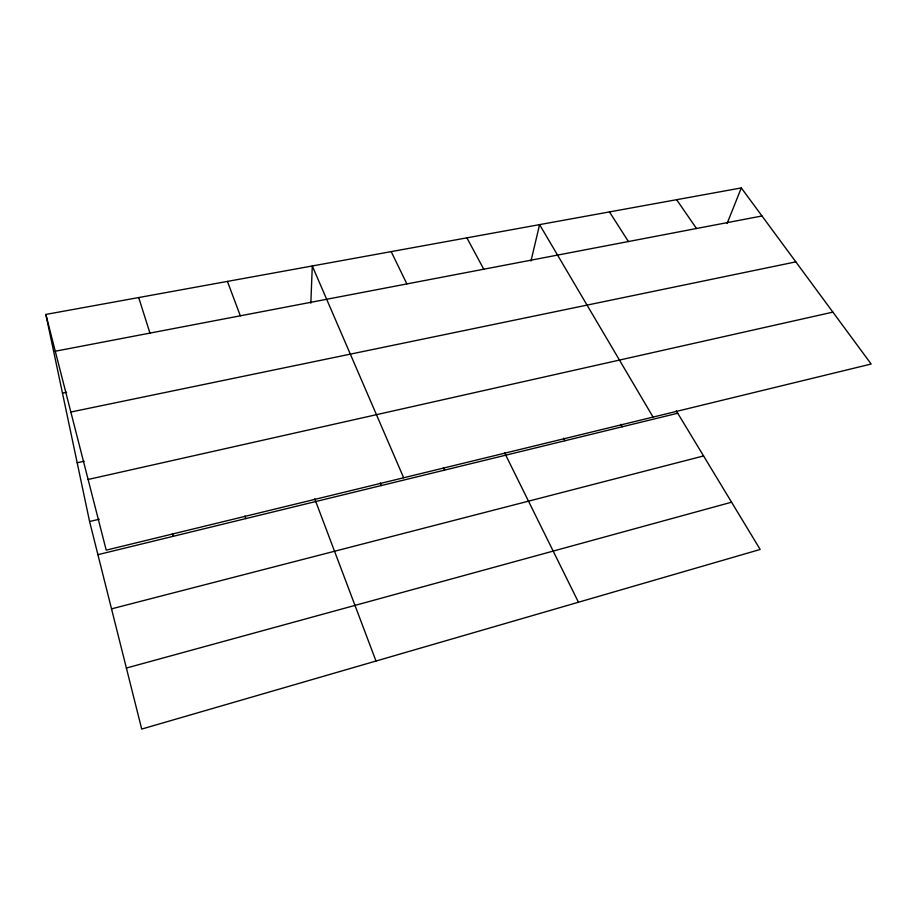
<?xml version="1.0" encoding="UTF-8"?>
<svg xmlns="http://www.w3.org/2000/svg" width="917" height="917" viewBox="0 0 917 917"><rect width="100%" height="100%" fill="white"/><g stroke="black" fill="none" stroke-linecap="round" stroke-linejoin="round"><path stroke-width="1.38" d="M310.829 303.16L312.296 265.976L403.663 477.768M530.977 261.07L539.586 224.631L653.076 417.086M727.089 223.496L741.303 187.928L871.15 364.026L106.212 550.143L45.85 314.439L741.303 187.928M126.386 668.046L731.571 502.207M111.519 608.854L703.568 455.944M97.924 554.67L677.72 413.235M676.276 410.839L760.17 549.466L141.711 729.072L89.591 521.509L99.208 519.251M88.112 479.476L832.877 312.124M77.188 462.776L84.158 461.24M70.838 412.031L795.83 261.872M62.471 393.106L66.62 392.27M55.272 351.222L761.981 215.976M676.631 199.7L696.496 228.505M609.45 211.919L628.409 241.538M620.855 424.319L622.253 426.772M466.891 237.847L483.775 269.22M563.623 438.234L564.964 440.745M504.556 452.723L578.455 602.24M391.192 251.625L406.884 283.938M443.427 467.59L444.573 470.112M380.2 482.961L381.277 485.552M314.76 498.871L375.993 661.031M227.427 281.416L240.311 315.803M244.931 515.973L245.813 518.586M138.708 297.555L149.941 333.1M172.465 533.602L173.244 536.285M45.85 314.439L89.591 521.509"/></g></svg>
